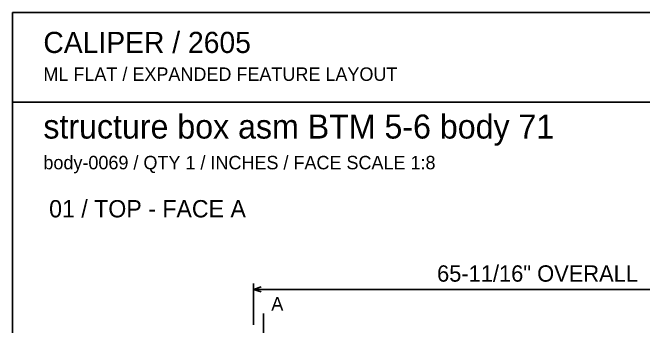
# Model space of a CAD drawing. Header units: inches. Extents: x 4 to 268, y 4 to 172.
# Drawn here: x 3.8 to 76.7, y 136 to 172.2 of the extents above; entities that cross this region are included whole.
import ezdxf
from ezdxf.enums import TextEntityAlignment as Align

# ---------------------------------------------------------------- set-up
doc = ezdxf.new("R2010")
doc.units = ezdxf.units.IN
doc.header["$MEASUREMENT"] = 0

msp = doc.modelspace()

# ---------------------------------------------------------------- linework, layer by layer
at = {"layer": 'ANNOTATION'}
for p, q in [((31.601, 136.126), (31.601, 140.904)), ((31.601, 140.237), (32.49, 140.515)), ((31.601, 140.237), (97.288, 140.237)), ((32.49, 139.959), (31.601, 140.237)), ((32.788, 137.459), (32.788, 76.763))]:
    msp.add_line(p, q, dxfattribs=at)
at = {"layer": 'OUTLINE'}
for p, q in [((3.778, 172.222), (268.222, 172.222)), ((3.778, 3.778), (3.778, 172.222)), ((3.778, 161.889), (268.222, 161.889))]:
    msp.add_line(p, q, dxfattribs=at)

# ---------------------------------------------------------------- texts
at = {"layer": 'ANNOTATION'}
for s, height, p in [('CALIPER / 2605', 2.44444, (7.333, 167.556)), ('ML FLAT / EXPANDED FEATURE LAYOUT', 1.55556, (7.333, 164.333)), ('structure box asm BTM 5-6 body 71', 2.77778, (7.333, 157.667)), ('body-0069 / QTY 1 / INCHES / FACE SCALE 1:8', 1.55556, (7.333, 154.111)), ('01 / TOP - FACE A', 2, (8, 148.556)), ('A', 1.556, (33.677, 137.793))]:
    msp.add_text(s, height=height, dxfattribs=at).set_placement(p)
msp.add_text('65-11/16" OVERALL', height=1.88889, dxfattribs=at).set_placement((64.444, 141.126), align=Align.CENTER)

doc.saveas('drawing.dxf')
